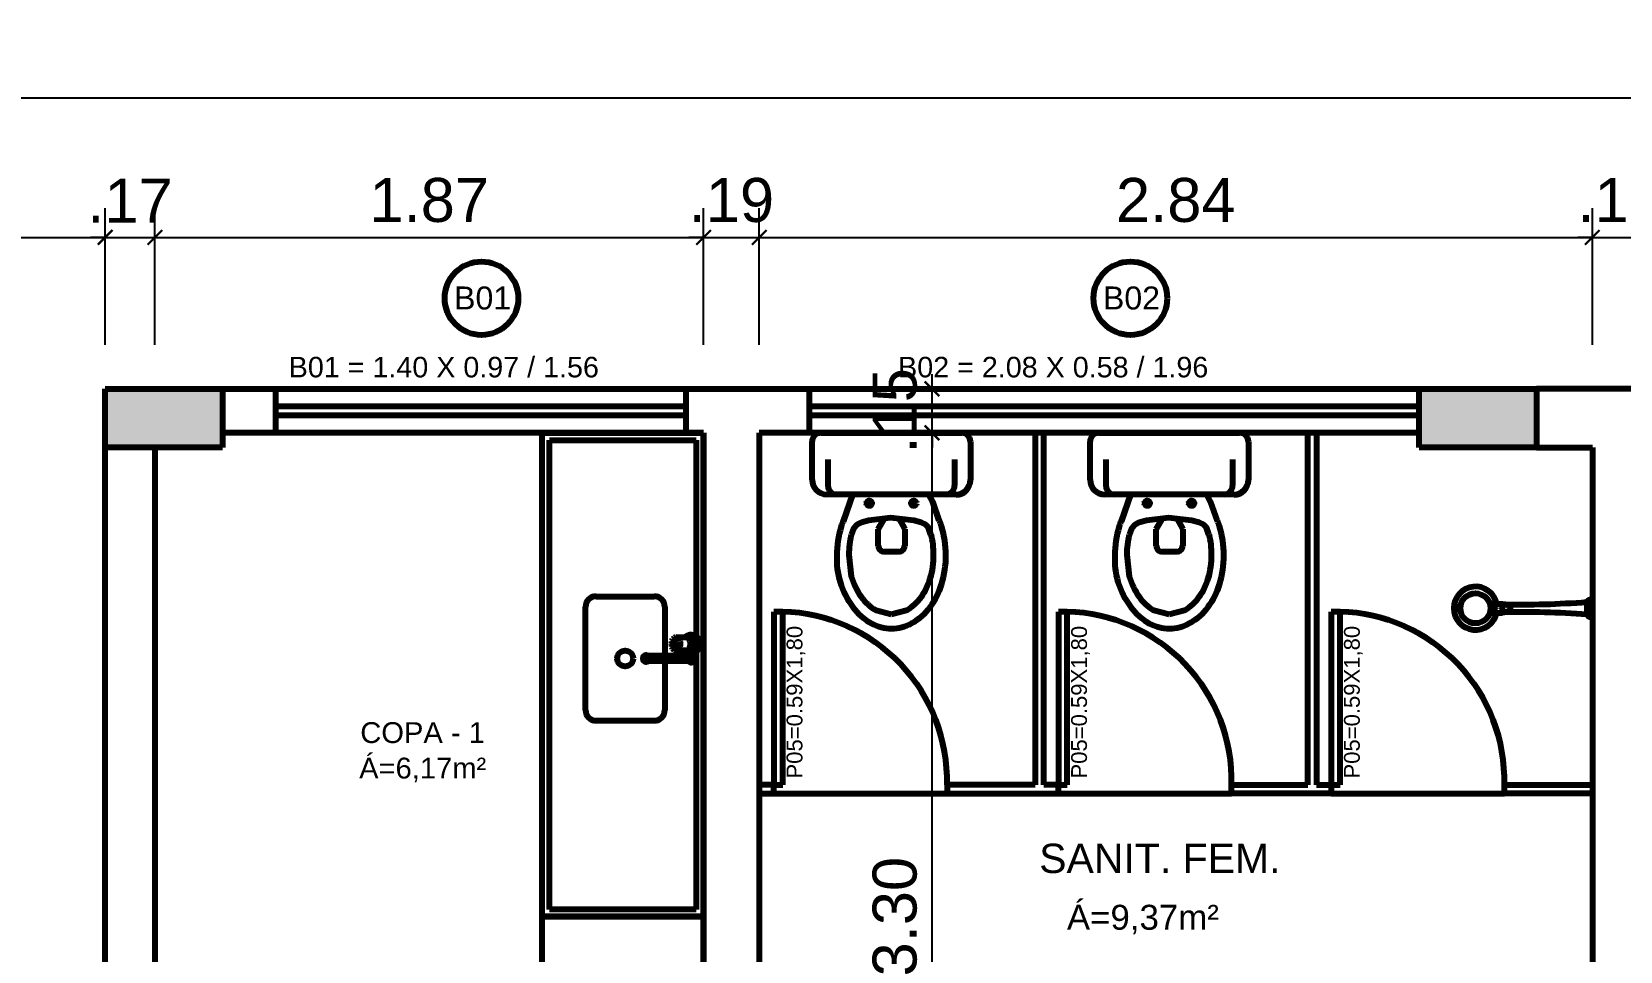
# Model space of a CAD drawing. Header units: metres. Extents: x -15851 to -15710, y 6781 to 6850.
# Drawn here: x -15744.42 to -15739.01, y 6804.25 to 6807.39 of the extents above; entities that cross this region are included whole.
import ezdxf

# ---------------------------------------------------------------- set-up
doc = ezdxf.new("R2010")
doc.units = ezdxf.units.M
doc.layers.add('cota', color=18, linetype='Continuous', lineweight=9)
doc.layers.add('parede', color=8, linetype='Continuous', lineweight=80)
doc.styles.add('AMBI', font='arial.ttf')
doc.styles.add('arial', font='arial.ttf')
doc.dimstyles.new('1-50', dxfattribs={"dimtxt": 0.15, "dimasz": 0.05, "dimexe": 0.1, "dimexo": 0.15, "dimgap": 0.05, "dimtad": 1, "dimzin": 4, "dimdsep": 46, "dimtxsty": 'arial', "dimblk": 'ARCHTICK', "dimcen": 0, "dimdle": 0.08, "dimclrd": 256, "dimclre": 256, "dimclrt": 256, "dimadec": 1, "dimazin": 0, "dimtfac": 1, "dimtix": 1, "dimtmove": 0, "dimatfit": 0, "dimldrblk": 'ARCHTICK', "dimfxl": 1, "dimtolj": 1, "dimarcsym": 0})

# ---------------------------------------------------------------- blocks, each defined once
blk = doc.blocks.new('asdf')
at = {"layer": 'parede'}
h = blk.add_hatch(color=256, dxfattribs=at)
h.paths.add_polyline_path([(-15936.6437, 6790.3875), (-15936.9437, 6790.3875), (-15936.9437, 6789.8875), (-15936.6437, 6789.8875)])
h.paths.add_polyline_path([(-15936.6437, 6796.4875), (-15936.9437, 6796.4875), (-15936.9437, 6795.9875), (-15936.6437, 6795.9875)])
h.paths.add_polyline_path([(-15936.6437, 6802.7175), (-15936.9437, 6802.7175), (-15936.9437, 6802.2175), (-15936.6437, 6802.2175)])
h.paths.add_polyline_path([(-15941.4237, 6802.7175), (-15941.7237, 6802.7175), (-15941.7237, 6802.2175), (-15941.4237, 6802.2175)])
h.paths.add_polyline_path([(-15941.4237, 6796.4875), (-15941.7237, 6796.4875), (-15941.7237, 6795.9875), (-15941.4237, 6795.9875)])
h.paths.add_polyline_path([(-15941.4237, 6790.3875), (-15941.7237, 6790.3875), (-15941.7237, 6789.8875), (-15941.4237, 6789.8875)])
h.paths.add_polyline_path([(-15941.5737, 6787.3375), (-15941.8737, 6787.3375), (-15941.8737, 6787.1375), (-15941.5737, 6787.1375)])
h.paths.add_polyline_path([(-15946.2037, 6787.3375), (-15946.5037, 6787.3375), (-15946.5037, 6787.1375), (-15946.2037, 6787.1375)])
h.paths.add_polyline_path([(-15948.8937, 6787.3375), (-15949.1937, 6787.3375), (-15949.1937, 6787.1375), (-15948.8937, 6787.1375)])
h.paths.add_polyline_path([(-15950.9837, 6790.3875), (-15951.2837, 6790.3875), (-15951.2837, 6789.8875), (-15950.9837, 6789.8875)])
h.paths.add_polyline_path([(-15955.7637, 6790.3875), (-15956.0637, 6790.3875), (-15956.0637, 6790.2375), (-15956.0637, 6789.8875), (-15955.7637, 6789.8875)])
h.paths.add_polyline_path([(-15960.5437, 6790.3875), (-15960.8437, 6790.3875), (-15960.8437, 6789.8875), (-15960.5437, 6789.8875)])
h.paths.add_polyline_path([(-15960.5437, 6796.4875), (-15960.8437, 6796.4875), (-15960.8437, 6795.9875), (-15960.5437, 6795.9875)])
h.paths.add_polyline_path([(-15955.7637, 6796.4875), (-15956.0637, 6796.4875), (-15956.0637, 6795.9875), (-15955.7637, 6795.9875)])
h.paths.add_polyline_path([(-15950.9837, 6796.4875), (-15951.2837, 6796.4875), (-15951.2837, 6795.9875), (-15950.9837, 6795.9875)])
h.paths.add_polyline_path([(-15946.2037, 6796.4875), (-15946.5037, 6796.4875), (-15946.5037, 6795.9875), (-15946.2037, 6795.9875)])
h.paths.add_polyline_path([(-15943.7537, 6800.7375), (-15944.0537, 6800.7375), (-15944.0537, 6800.5375), (-15943.7537, 6800.5375)])
h.paths.add_polyline_path([(-15946.3187, 6802.7175), (-15946.6187, 6802.7175), (-15946.6187, 6802.2175), (-15946.3187, 6802.2175)])
h.paths.add_polyline_path([(-15948.5937, 6800.7375), (-15948.8937, 6800.7375), (-15948.8937, 6800.5375), (-15948.5937, 6800.5375)])
h.paths.add_polyline_path([(-15953.4337, 6800.7375), (-15953.7337, 6800.7375), (-15953.7337, 6800.5375), (-15953.4337, 6800.5375)])
h.paths.add_polyline_path([(-15950.7887, 6802.7175), (-15951.0887, 6802.7175), (-15951.0887, 6802.2175), (-15950.7887, 6802.2175)])
h.paths.add_polyline_path([(-15955.7637, 6802.7175), (-15956.0637, 6802.7175), (-15956.0637, 6802.2175), (-15955.7637, 6802.2175)])
h.paths.add_polyline_path([(-15960.5437, 6802.7175), (-15960.8437, 6802.7175), (-15960.8437, 6802.2175), (-15960.5437, 6802.2175)])
h.paths.add_polyline_path([(-15955.4137, 6806.1675), (-15955.8137, 6806.1675), (-15955.8137, 6805.9675), (-15955.4137, 6805.9675)])
h.paths.add_polyline_path([(-15950.9337, 6806.1675), (-15951.3337, 6806.1675), (-15951.3337, 6805.9675), (-15950.9337, 6805.9675)])
h.paths.add_polyline_path([(-15946.1537, 6806.1675), (-15946.5537, 6806.1675), (-15946.5537, 6805.9675), (-15946.1537, 6805.9675)])
h.paths.add_polyline_path([(-15941.6837, 6806.1675), (-15942.0837, 6806.1675), (-15942.0837, 6805.9675), (-15941.6837, 6805.9675)])
for p, q in [((-15955.8137, 6806.1675), (-15955.4137, 6806.1675)), ((-15955.8137, 6805.9675), (-15955.8137, 6806.1675)), ((-15955.8137, 6802.7175), (-15955.8137, 6806.1675)), ((-15955.8137, 6806.1675), (-15955.2331, 6806.1675)), ((-15955.4137, 6806.1675), (-15955.4137, 6805.9675)), ((-15955.2331, 6806.1675), (-15953.8331, 6806.1675)), ((-15955.2331, 6806.1675), (-15955.2331, 6806.0175)), ((-15953.8331, 6806.0175), (-15953.8331, 6806.1675)), ((-15953.8331, 6806.1675), (-15953.8331, 6806.1675)), ((-15953.8331, 6806.1675), (-15953.4137, 6806.1675)), ((-15953.4137, 6806.1675), (-15951.3337, 6806.1675)), ((-15953.4137, 6806.1675), (-15953.4137, 6806.0175)), ((-15951.3337, 6806.1675), (-15950.9337, 6806.1675)), ((-15951.3337, 6805.9675), (-15951.3337, 6806.1675)), ((-15950.4837, 6806.1675), (-15950.9337, 6806.1675)), ((-15950.9337, 6806.1675), (-15950.9337, 6805.9675)), ((-15950.9337, 6806.1675), (-15950.9337, 6805.9675)), ((-15955.2331, 6806.0175), (-15955.4137, 6806.0175)), ((-15953.8331, 6806.0175), (-15955.2331, 6806.0175)), ((-15953.7737, 6806.0175), (-15953.8331, 6806.0175)), ((-15953.7737, 6802.7175), (-15953.7737, 6806.0175)), ((-15953.4137, 6806.0175), (-15953.5837, 6806.0175)), ((-15953.5837, 6806.0175), (-15953.5837, 6802.7175)), ((-15951.3337, 6806.0175), (-15953.4137, 6806.0175)), ((-15952.6437, 6806.0175), (-15952.6437, 6804.8175)), ((-15952.6137, 6804.8175), (-15952.6137, 6806.0175)), ((-15951.7137, 6804.8175), (-15951.7137, 6806.0175)), ((-15951.6837, 6806.0175), (-15951.6837, 6804.8175)), ((-15955.4137, 6805.9675), (-15955.8137, 6805.9675)), ((-15955.6437, 6805.9675), (-15955.6437, 6802.7175)), ((-15950.9337, 6805.9675), (-15951.3337, 6805.9675)), ((-15950.9337, 6805.9675), (-15950.7437, 6805.9675)), ((-15950.7437, 6805.9675), (-15950.7437, 6802.7175)), ((-15951.091, 6805.4257), (-15951.0827, 6805.4257)), ((-15951.091, 6805.4233), (-15951.0827, 6805.4233)), ((-15951.091, 6805.4154), (-15951.0827, 6805.4154)), ((-15951.091, 6805.4154), (-15951.0827, 6805.4154)), ((-15951.091, 6805.413), (-15951.0827, 6805.413)), ((-15951.087, 6805.4312), (-15951.087, 6805.4257)), ((-15951.087, 6805.413), (-15951.087, 6805.4071)), ((-15951.0835, 6805.4331), (-15951.0835, 6805.4257)), ((-15951.0835, 6805.413), (-15951.0835, 6805.4052)), ((-15951.0827, 6805.4257), (-15951.0827, 6805.413)), ((-15951.0827, 6805.4205), (-15951.0709, 6805.4205)), ((-15951.0827, 6805.4182), (-15951.0709, 6805.4182)), ((-15951.0764, 6805.4205), (-15951.0764, 6805.4347)), ((-15951.0764, 6805.404), (-15951.0764, 6805.4182)), ((-15951.0709, 6805.4205), (-15951.0709, 6805.4182)), ((-15951.0496, 6805.4059), (-15951.0496, 6805.4327)), ((-15950.7622, 6805.4406), (-15950.7622, 6805.3977)), ((-15950.7437, 6805.3873), (-15950.7437, 6805.4514)), ((-15953.5037, 6805.4075), (-15953.5337, 6805.4075)), ((-15953.5337, 6805.4075), (-15953.5337, 6804.8175)), ((-15953.5037, 6804.8175), (-15953.5037, 6805.4075)), ((-15952.5337, 6805.4075), (-15952.5637, 6805.4075)), ((-15952.5637, 6805.4075), (-15952.5637, 6804.8175)), ((-15952.5337, 6804.8175), (-15952.5337, 6805.4075)), ((-15951.6037, 6805.4075), (-15951.6337, 6805.4075)), ((-15951.6337, 6805.4075), (-15951.6337, 6804.8175)), ((-15951.6037, 6804.8175), (-15951.6037, 6805.4075)), ((-15953.5337, 6804.8175), (-15953.5837, 6804.8175)), ((-15953.5337, 6804.7875), (-15953.5337, 6804.8175)), ((-15953.5337, 6804.8175), (-15953.5037, 6804.8175)), ((-15952.6437, 6804.8175), (-15952.9437, 6804.8175)), ((-15952.9437, 6804.8175), (-15952.9437, 6804.7875)), ((-15952.5637, 6804.8175), (-15952.6137, 6804.8175)), ((-15952.5637, 6804.8175), (-15952.5337, 6804.8175)), ((-15952.5637, 6804.7875), (-15952.5637, 6804.8175)), ((-15951.9737, 6804.7875), (-15951.9737, 6804.8175)), ((-15951.9737, 6804.8175), (-15951.7137, 6804.8175)), ((-15951.6837, 6804.8175), (-15951.6337, 6804.8175)), ((-15951.6337, 6804.8175), (-15951.6037, 6804.8175)), ((-15951.6337, 6804.8175), (-15951.6337, 6804.7875)), ((-15951.0437, 6804.7875), (-15951.0437, 6804.8175)), ((-15951.0437, 6804.8175), (-15950.7437, 6804.8175)), ((-15953.5837, 6804.7875), (-15953.5337, 6804.7875)), ((-15953.5337, 6804.7875), (-15952.9437, 6804.7875)), ((-15952.9437, 6804.7875), (-15952.5637, 6804.7875)), ((-15952.5637, 6804.7875), (-15951.9737, 6804.7875)), ((-15951.6337, 6804.7875), (-15951.9737, 6804.7875)), ((-15951.6337, 6804.7875), (-15951.0437, 6804.7875)), ((-15950.7437, 6804.7875), (-15951.0437, 6804.7875))]:
    blk.add_line(p, q, dxfattribs=at)
at = {"layer": 'parede', "linetype": 'ByBlock', "ltscale": 0.15}
for p, q in [((-15953.8331, 6806.1075), (-15955.2331, 6806.1075)), ((-15955.2331, 6806.1075), (-15955.2331, 6806.0775)), ((-15955.2331, 6806.0775), (-15953.8331, 6806.0775)), ((-15953.8331, 6806.0775), (-15953.8331, 6806.1075)), ((-15951.3337, 6806.1075), (-15953.4137, 6806.1075)), ((-15953.4137, 6806.1075), (-15953.4137, 6806.0775)), ((-15953.4137, 6806.0775), (-15951.3337, 6806.0775)), ((-15951.3337, 6806.0775), (-15951.3337, 6806.1075))]:
    blk.add_line(p, q, dxfattribs=at)
at = {"layer": 'parede', "ltscale": 0.2}
for p, q in [((-15954.3237, 6804.3675), (-15954.3237, 6806.0175)), ((-15954.3237, 6806.0175), (-15953.7737, 6806.0175)), ((-15953.7737, 6806.0175), (-15953.7737, 6804.3675)), ((-15954.2987, 6804.3925), (-15954.2987, 6805.9925)), ((-15954.2987, 6805.9925), (-15953.7987, 6805.9925)), ((-15953.7987, 6805.9925), (-15953.7987, 6804.3925)), ((-15953.7987, 6804.3925), (-15954.2987, 6804.3925)), ((-15954.3237, 6803.4371), (-15954.3237, 6804.3675)), ((-15954.3237, 6804.3675), (-15953.7737, 6804.3675)), ((-15953.7737, 6804.3675), (-15954.3237, 6804.3675)), ((-15953.7737, 6804.3675), (-15953.7737, 6803.4371))]:
    blk.add_line(p, q, dxfattribs=at)
at = {"layer": 'parede', "linetype": 'Continuous'}
for p, q in [((-15953.3737, 6806.0175), (-15952.8937, 6806.0175)), ((-15952.4261, 6806.0175), (-15951.9461, 6806.0175)), ((-15953.4037, 6805.8575), (-15953.4037, 6805.9875)), ((-15952.8637, 6805.9875), (-15952.8637, 6805.8575)), ((-15952.4561, 6805.8575), (-15952.4561, 6805.9875)), ((-15951.9161, 6805.9875), (-15951.9161, 6805.8575)), ((-15953.3496, 6805.9266), (-15953.3496, 6805.8375)), ((-15952.9178, 6805.9266), (-15952.9178, 6805.8375)), ((-15952.402, 6805.9266), (-15952.402, 6805.8375)), ((-15951.9703, 6805.9266), (-15951.9703, 6805.8375)), ((-15952.9137, 6805.8075), (-15953.3537, 6805.8075)), ((-15951.9661, 6805.8075), (-15952.4061, 6805.8075)), ((-15953.1778, 6805.6889), (-15953.1583, 6805.7243)), ((-15953.1778, 6805.6319), (-15953.1778, 6805.6889)), ((-15953.1069, 6805.7242), (-15953.0878, 6805.6889)), ((-15953.0878, 6805.6889), (-15953.0879, 6805.6319)), ((-15952.2303, 6805.6889), (-15952.2107, 6805.7243)), ((-15952.2303, 6805.6319), (-15952.2303, 6805.6889)), ((-15952.1594, 6805.7242), (-15952.1403, 6805.6889)), ((-15952.1403, 6805.6889), (-15952.1403, 6805.6319)), ((-15953.1079, 6805.6119), (-15953.1578, 6805.6119)), ((-15952.1603, 6805.6119), (-15952.2103, 6805.6119))]:
    blk.add_line(p, q, dxfattribs=at)
at = {"layer": 'parede', "linetype": 'ByBlock', "ltscale": 0.1}
for p, q in [((-15954.176, 6805.0721), (-15954.176, 6805.4237)), ((-15954.14, 6805.4598), (-15953.9416, 6805.4598)), ((-15953.9055, 6805.4237), (-15953.9055, 6805.2569)), ((-15953.8339, 6805.32), (-15953.8678, 6805.32)), ((-15953.8162, 6805.3133), (-15953.8225, 6805.3133)), ((-15953.8162, 6805.2569), (-15953.9694, 6805.2569)), ((-15953.8339, 6805.275), (-15953.8678, 6805.275)), ((-15953.8297, 6805.2569), (-15953.8297, 6805.2757)), ((-15953.8162, 6805.2817), (-15953.8225, 6805.2817)), ((-15953.8026, 6805.2479), (-15953.8026, 6805.2872)), ((-15953.8162, 6805.2389), (-15953.9694, 6805.2389)), ((-15953.9055, 6805.2389), (-15953.9055, 6805.0721)), ((-15954.14, 6805.036), (-15953.9416, 6805.036))]:
    blk.add_line(p, q, dxfattribs=at)
at = {"layer": 'parede', "linetype": 'Continuous'}
for points in [[(-15952.9705, 6805.7189), (-15952.9925, 6805.782), (-15953.0055, 6805.8068), (-15953.2655, 6805.8068), (-15953.2962, 6805.7189), (-15953.2975, 6805.7154)], [(-15952.023, 6805.7189), (-15952.0449, 6805.782), (-15952.058, 6805.8068), (-15952.318, 6805.8068), (-15952.3486, 6805.7189), (-15952.35, 6805.7154)], [(-15952.9987, 6805.6711), (-15953.0063, 6805.6943), (-15953.0172, 6805.7054), (-15953.0319, 6805.7119), (-15953.0572, 6805.7189), (-15953.1363, 6805.7274), (-15953.2102, 6805.7189), (-15953.2356, 6805.7112), (-15953.251, 6805.7035), (-15953.2611, 6805.6928), (-15953.2687, 6805.6711)], [(-15952.0511, 6805.6711), (-15952.0587, 6805.6943), (-15952.0697, 6805.7054), (-15952.0843, 6805.7119), (-15952.1097, 6805.7189), (-15952.1888, 6805.7274), (-15952.2626, 6805.7189), (-15952.2881, 6805.7112), (-15952.3035, 6805.7035), (-15952.3136, 6805.6928), (-15952.3212, 6805.6711)]]:
    blk.add_lwpolyline(points, dxfattribs=at)
for points in [[(-15953.1328, 6805.3489, -0.128642), (-15953.2005, 6805.3665, -0.106299), (-15953.2636, 6805.4221, -0.084945), (-15953.3072, 6805.5084, -0.089952), (-15953.3181, 6805.5992, -0.074253), (-15953.3035, 6805.6981, -0.021192), (-15953.2962, 6805.7189, -0.106299)], [(-15952.9705, 6805.7189, -0.020611), (-15952.9634, 6805.6987, -0.074253), (-15952.9485, 6805.5998, -0.074253), (-15952.9631, 6805.5008, -0.084945), (-15953.0023, 6805.4225, -0.106299), (-15953.0653, 6805.3667, -0.128642), (-15953.1328, 6805.3489, -0.128642)], [(-15952.1853, 6805.3489, -0.128642), (-15952.2529, 6805.3665, -0.106299), (-15952.3161, 6805.4221, -0.084945), (-15952.3597, 6805.5084, -0.089952), (-15952.3705, 6805.5992, -0.074253), (-15952.3559, 6805.6981, -0.021192), (-15952.3486, 6805.7189, -0.106299)], [(-15952.023, 6805.7189, -0.020611), (-15952.0159, 6805.6987, -0.074253), (-15952.0009, 6805.5998, -0.074253), (-15952.0155, 6805.5008, -0.084945), (-15952.0547, 6805.4225, -0.106299), (-15952.1177, 6805.3667, -0.128642), (-15952.1853, 6805.3489, -0.128642)], [(-15953.1337, 6805.3974), (-15953.1857, 6805.4116, -0.106817), (-15953.2351, 6805.4573, -0.082468), (-15953.2689, 6805.5275), (-15953.2771, 6805.6017, -0.060521), (-15953.2687, 6805.6711, -0.04535)], [(-15952.9987, 6805.6711, -0.060521), (-15952.9903, 6805.6017, -0.070874), (-15953.0018, 6805.5207, -0.082468), (-15953.0323, 6805.4573, -0.106817), (-15953.0817, 6805.4116), (-15953.1337, 6805.3974)], [(-15952.1861, 6805.3974), (-15952.2382, 6805.4116, -0.106817), (-15952.2876, 6805.4573, -0.082468), (-15952.3213, 6805.5275), (-15952.3296, 6805.6017, -0.060521), (-15952.3212, 6805.6711, -0.04535)], [(-15952.0511, 6805.6711, -0.060521), (-15952.0427, 6805.6017, -0.070874), (-15952.0542, 6805.5207, -0.082468), (-15952.0847, 6805.4573, -0.106817), (-15952.1341, 6805.4116), (-15952.1861, 6805.3974)]]:
    blk.add_lwpolyline(points, format="xyb", dxfattribs=at)
at = {"layer": 'parede'}
for points in [[(-15951.1954, 6805.4237), (-15951.1998, 6805.4237), (-15951.2021, 6805.4217), (-15951.2021, 6805.4217), (-15951.2021, 6805.417), (-15951.1998, 6805.4146), (-15951.1998, 6805.4146), (-15951.1954, 6805.4146)], [(-15951.1931, 6805.4253), (-15951.1954, 6805.4237), (-15951.1954, 6805.4237)], [(-15951.1931, 6805.413), (-15951.1954, 6805.4146), (-15951.1954, 6805.4146)], [(-15951.0922, 6805.4312), (-15951.087, 6805.4312), (-15951.087, 6805.4324), (-15951.0862, 6805.4331), (-15951.0862, 6805.4331), (-15951.0835, 6805.4331), (-15951.0835, 6805.4351), (-15951.0827, 6805.4359), (-15951.0827, 6805.4359), (-15951.0772, 6805.4359), (-15951.0764, 6805.4351), (-15951.0764, 6805.4351), (-15951.0764, 6805.4347), (-15951.0516, 6805.4347), (-15951.0496, 6805.4327), (-15951.0496, 6805.4327), (-15951.0496, 6805.4327)], [(-15951.0496, 6805.4059), (-15951.0484, 6805.4059), (-15951.0472, 6805.4059), (-15951.0456, 6805.4059), (-15951.0445, 6805.4059), (-15951.0433, 6805.4063), (-15951.0417, 6805.4063), (-15951.0401, 6805.4067), (-15951.0385, 6805.4067), (-15951.037, 6805.4071), (-15951.035, 6805.4079), (-15951.033, 6805.4083), (-15951.0311, 6805.4095), (-15951.0291, 6805.4103), (-15951.0267, 6805.4119), (-15951.0248, 6805.4134), (-15951.0232, 6805.4158), (-15951.0224, 6805.4182), (-15951.0224, 6805.4205), (-15951.0232, 6805.4229), (-15951.0248, 6805.4249), (-15951.0267, 6805.4264), (-15951.0291, 6805.428), (-15951.0311, 6805.4292), (-15951.033, 6805.43), (-15951.035, 6805.4304), (-15951.037, 6805.4312), (-15951.0385, 6805.4316), (-15951.0401, 6805.432), (-15951.0417, 6805.432), (-15951.0433, 6805.4324), (-15951.0445, 6805.4324), (-15951.0456, 6805.4324), (-15951.0472, 6805.4324), (-15951.0484, 6805.4327), (-15951.0496, 6805.4327)], [(-15951.0922, 6805.4071), (-15951.087, 6805.4071), (-15951.087, 6805.4059), (-15951.0862, 6805.4052), (-15951.0862, 6805.4052), (-15951.0835, 6805.4052), (-15951.0835, 6805.4032), (-15951.0827, 6805.4024), (-15951.0827, 6805.4024), (-15951.0772, 6805.4024), (-15951.0764, 6805.4032), (-15951.0764, 6805.4032), (-15951.0764, 6805.404), (-15951.0516, 6805.404), (-15951.0496, 6805.4059), (-15951.0496, 6805.4059)]]:
    blk.add_lwpolyline(points, dxfattribs=at)
for centre, radius in [((-15954.5306, 6806.4764), 0.1254), ((-15952.3186, 6806.4764), 0.1254), ((-15951.1422, 6805.4193), 0.0514), ((-15950.7532, 6805.4193), 0.0079), ((-15950.7532, 6805.4193), 0.00644)]:
    blk.add_circle(centre, radius, dxfattribs=at)
at = {"layer": 'parede', "linetype": 'Continuous'}
for centre in [(-15953.2085, 6805.7774), (-15953.0572, 6805.7774), (-15952.2609, 6805.7774), (-15952.1097, 6805.7774)]:
    blk.add_circle(centre, 0.00912, dxfattribs=at)
at = {"layer": 'parede', "linetype": 'ByBlock'}
blk.add_circle((-15954.0408, 6805.2479), 0.0271, dxfattribs=at)
at = {"layer": 'parede', "linetype": 'Continuous'}
for centre, radius, start, end in [((-15953.3737, 6805.9875), 0.03, 90, 180), ((-15952.8937, 6805.9875), 0.03, 0, 90), ((-15952.4261, 6805.9875), 0.03, 90, 180), ((-15951.9461, 6805.9875), 0.03, 0, 90), ((-15953.3537, 6805.8575), 0.05, 180, 270), ((-15952.9137, 6805.8575), 0.05, 270, 0), ((-15952.9137, 6805.856), 0.05, 270, 0), ((-15952.4061, 6805.8575), 0.05, 180, 270), ((-15951.9661, 6805.8575), 0.05, 270, 0), ((-15951.9661, 6805.856), 0.05, 270, 0), ((-15953.3196, 6805.8375), 0.03, 180, 270), ((-15952.9478, 6805.8375), 0.03, 270, 0), ((-15952.372, 6805.8375), 0.03, 180, 270), ((-15952.0003, 6805.8375), 0.03, 270, 0), ((-15953.1578, 6805.6319), 0.02, 180, 270), ((-15953.1079, 6805.6319), 0.02, 270, 359.9631), ((-15952.2103, 6805.6319), 0.02, 180, 270), ((-15952.1603, 6805.6319), 0.02, 270, 359.9631)]:
    blk.add_arc(centre, radius, start, end, dxfattribs=at)
at = {"layer": 'parede'}
for centre, radius, start, end in [((-15951.1422, 6805.4193), 0.0739, 12.115, 347.8852), ((-15950.9905, 6808.4617), 3.0297, 268.882, 274.3179), ((-15950.7429, 6805.4288), 0.0226, 91.995, 148.143), ((-15953.5187, 6804.8325), 0.5752, 358.5057, 88.5057), ((-15952.5487, 6804.8325), 0.5752, 358.5057, 88.5057), ((-15951.6187, 6804.8325), 0.5752, 358.5057, 88.5057), ((-15950.9905, 6802.3766), 3.0297, 85.682, 91.118), ((-15950.7429, 6805.4099), 0.0226, 211.857, 268.005)]:
    blk.add_arc(centre, radius, start, end, dxfattribs=at)
at = {"layer": 'parede', "linetype": 'ByBlock', "ltscale": 0.1}
for centre, radius, start, end in [((-15954.14, 6805.4237), 0.0361, 90, 180), ((-15953.9416, 6805.4237), 0.0361, 0, 90), ((-15953.8519, 6805.2975), 0.0318, 163.6751, 180), ((-15953.8597, 6805.2998), 0.0237, 144.7356, 163.6751), ((-15953.8646, 6805.3033), 0.0176, 120.3612, 144.7356), ((-15953.8678, 6805.3086), 0.0115, 90, 120.3612), ((-15953.8678, 6805.3086), 0.0115, 59.6388, 90), ((-15953.8709, 6805.3033), 0.0176, 35.2644, 59.6388), ((-15953.8758, 6805.2998), 0.0237, 16.3249, 35.2644), ((-15953.8836, 6805.2975), 0.0318, 0, 16.3249), ((-15953.8339, 6805.3086), 0.0115, 59.6388, 90), ((-15953.837, 6805.3033), 0.0176, 35.2644, 59.6388), ((-15953.8419, 6805.2998), 0.0237, 16.3249, 35.2644), ((-15953.8497, 6805.2975), 0.0318, 0, 16.3249), ((-15953.8162, 6805.2975), 0.0158, 335.38, 90), ((-15953.9694, 6805.2479), 0.00902, 89.9999, 269.9999), ((-15953.8519, 6805.2975), 0.0318, 180, 196.3249), ((-15953.8597, 6805.2952), 0.0237, 196.3249, 215.2644), ((-15953.8646, 6805.2917), 0.0176, 215.2644, 239.6388), ((-15953.8678, 6805.2864), 0.0115, 239.6388, 270), ((-15953.8678, 6805.2864), 0.0115, 270, 300.3612), ((-15953.8709, 6805.2917), 0.0176, 300.3612, 324.7356), ((-15953.8758, 6805.2952), 0.0237, 324.7356, 343.6751), ((-15953.8836, 6805.2975), 0.0318, 343.6751, 0), ((-15953.8339, 6805.2864), 0.0115, 270, 300.3612), ((-15953.837, 6805.2917), 0.0176, 300.3612, 324.7356), ((-15953.8419, 6805.2952), 0.0237, 324.7356, 343.6751), ((-15953.8497, 6805.2975), 0.0318, 343.6751, 0), ((-15953.8162, 6805.2975), 0.0158, 270, 328.9973), ((-15953.8162, 6805.2479), 0.00902, 269.9998, 89.9998), ((-15953.7936, 6805.2872), 0.00902, 155.38, 180), ((-15954.14, 6805.0721), 0.0361, 180, 270), ((-15953.9416, 6805.0721), 0.0361, 270, 0)]:
    blk.add_arc(centre, radius, start, end, dxfattribs=at)
at = {"layer": 'parede', "linetype": 'ByBlock'}
for centre, radius, start, end in [((-15953.8721, 6805.2982), 0.0071, 144.7356, 163.6751), ((-15953.8736, 6805.2992), 0.00529, 120.3612, 144.7356), ((-15953.8745, 6805.3008), 0.00344, 90, 120.3612), ((-15953.8745, 6805.3008), 0.00344, 59.6388, 90), ((-15953.8755, 6805.2992), 0.00529, 35.2644, 59.6388), ((-15953.8769, 6805.2982), 0.0071, 16.3249, 35.2644), ((-15953.8162, 6805.2975), 0.0316, 295.3769, 134.4153), ((-15953.9694, 6805.2479), 0.0113, 53.1301, 306.8699), ((-15953.8698, 6805.2975), 0.00953, 163.6751, 180), ((-15953.8698, 6805.2975), 0.00953, 180, 196.3249), ((-15953.8721, 6805.2968), 0.0071, 196.3249, 215.2644), ((-15953.8736, 6805.2958), 0.00529, 215.2644, 239.6388), ((-15953.8745, 6805.2942), 0.00344, 239.6388, 270), ((-15953.8745, 6805.2942), 0.00344, 270, 300.3612), ((-15953.8755, 6805.2958), 0.00529, 300.3612, 324.7356), ((-15953.8769, 6805.2968), 0.0071, 324.7356, 343.6751), ((-15953.8793, 6805.2975), 0.00953, 0, 16.3249), ((-15953.8793, 6805.2975), 0.00953, 343.6751, 0), ((-15953.8162, 6805.2975), 0.0316, 225.5847, 244.6231), ((-15953.8162, 6805.2479), 0.0135, 221.8103, 138.1897)]:
    blk.add_arc(centre, radius, start, end, dxfattribs=at)
at = {"layer": 'parede', "style": 'AMBI'}
for s, height, rotation, p in [('B01', 0.07833, 360, (-15954.6241, 6806.4382)), ('B02', 0.07833, 360, (-15952.4122, 6806.4382)), ('P05=0.59X1,80', 0.053839, 90, (-15953.4366, 6804.8386)), ('P05=0.59X1,80', 0.053839, 90, (-15952.4666, 6804.8386)), ('P05=0.59X1,80', 0.053839, 90, (-15951.5366, 6804.8386))]:
    blk.add_text(s, height=height, rotation=rotation, dxfattribs=at).set_placement(p)
for s, height, p in [('B01 = 1.40 X 0.97 / 1.56', 0.07, (-15955.1877, 6806.2066)), ('B02 = 2.08 X 0.58 / 1.96', 0.07, (-15953.1103, 6806.2066)), ('COPA - 1', 0.07109, (-15954.9438, 6804.9596)), ('Á=6,17m²', 0.07109, (-15954.9477, 6804.8387)), ('SANIT. FEM.', 0.1, (-15952.6294, 6804.5164)), ('Á=9,37m²', 0.085, (-15952.535, 6804.3229))]:
    blk.add_text(s, height=height, dxfattribs=at).set_placement(p)
blk = doc.blocks.new('_ArchTick')
at = {"color": 0, "linetype": 'ByBlock', "const_width": 0.15}
blk.add_lwpolyline([(-0.5, -0.5), (0.5, 0.5)], dxfattribs=at)
blk = doc.blocks.new('*D290')
at = {"layer": 'cota', "lineweight": -2, "transparency": 16777216}
for p, q in [((-15749.0311, 6806.3175), (-15749.0311, 6806.784)), ((-15744.1711, 6806.3175), (-15744.1711, 6806.784)), ((-15749.1111, 6806.684), (-15744.0911, 6806.684))]:
    blk.add_line(p, q, dxfattribs=at)
at = {"layer": 'Defpoints', "color": 0, "transparency": 16777216}
for p in [(-15744.1711, 6806.684), (-15749.0311, 6806.1675), (-15744.1711, 6806.1675)]:
    blk.add_point(p, dxfattribs=at)
at = {"layer": 'cota', "lineweight": -2, "transparency": 16777216, "xscale": 0.05, "yscale": 0.05, "zscale": 0.05, "rotation": 180}
blk.add_blockref('_ArchTick', (-15749.0311, 6806.684), dxfattribs=at)
at = {"layer": 'cota', "lineweight": -2, "transparency": 16777216, "xscale": 0.05, "yscale": 0.05, "zscale": 0.05}
blk.add_blockref('_ArchTick', (-15744.1711, 6806.684), dxfattribs=at)
at = {"layer": 'cota', "transparency": 16777216, "insert": (-15746.6011, 6806.8106), "char_height": 0.15, "attachment_point": 5, "style": 'arial'}
blk.add_mtext('\\A1;4.86', dxfattribs=at)
blk = doc.blocks.new('*D291')
at = {"layer": 'cota', "lineweight": -2, "transparency": 16777216}
for p, q in [((-15744.1711, 6806.3175), (-15744.1711, 6806.784)), ((-15744.0011, 6806.3175), (-15744.0011, 6806.784)), ((-15744.1711, 6806.684), (-15744.2211, 6806.684)), ((-15744.1711, 6806.684), (-15744.0011, 6806.684)), ((-15744.0011, 6806.684), (-15743.9511, 6806.684))]:
    blk.add_line(p, q, dxfattribs=at)
at = {"layer": 'Defpoints', "color": 0, "transparency": 16777216}
for p in [(-15744.0011, 6806.684), (-15744.1711, 6806.1675), (-15744.0011, 6806.1675)]:
    blk.add_point(p, dxfattribs=at)
at = {"layer": 'cota', "lineweight": -2, "transparency": 16777216, "xscale": 0.05, "yscale": 0.05, "zscale": 0.05}
blk.add_blockref('_ArchTick', (-15744.1711, 6806.684), dxfattribs=at)
at = {"layer": 'cota', "lineweight": -2, "transparency": 16777216, "xscale": 0.05, "yscale": 0.05, "zscale": 0.05, "rotation": 180}
blk.add_blockref('_ArchTick', (-15744.0011, 6806.684), dxfattribs=at)
at = {"layer": 'cota', "transparency": 16777216, "insert": (-15744.0861, 6806.8093), "char_height": 0.15, "attachment_point": 5, "style": 'arial'}
blk.add_mtext('\\A1;.17', dxfattribs=at)
blk = doc.blocks.new('*D292')
at = {"layer": 'cota', "lineweight": -2, "transparency": 16777216}
for p, q in [((-15744.0011, 6806.3175), (-15744.0011, 6806.784)), ((-15742.1311, 6806.3175), (-15742.1311, 6806.784)), ((-15744.0811, 6806.684), (-15742.0511, 6806.684))]:
    blk.add_line(p, q, dxfattribs=at)
at = {"layer": 'Defpoints', "color": 0, "transparency": 16777216}
for p in [(-15742.1311, 6806.684), (-15744.0011, 6806.1675), (-15742.1311, 6806.1675)]:
    blk.add_point(p, dxfattribs=at)
at = {"layer": 'cota', "lineweight": -2, "transparency": 16777216, "xscale": 0.05, "yscale": 0.05, "zscale": 0.05, "rotation": 180}
blk.add_blockref('_ArchTick', (-15744.0011, 6806.684), dxfattribs=at)
at = {"layer": 'cota', "lineweight": -2, "transparency": 16777216, "xscale": 0.05, "yscale": 0.05, "zscale": 0.05}
blk.add_blockref('_ArchTick', (-15742.1311, 6806.684), dxfattribs=at)
at = {"layer": 'cota', "transparency": 16777216, "insert": (-15743.0661, 6806.8106), "char_height": 0.15, "attachment_point": 5, "style": 'arial'}
blk.add_mtext('\\A1;1.87', dxfattribs=at)
blk = doc.blocks.new('*D293')
at = {"layer": 'cota', "lineweight": -2, "transparency": 16777216}
for p, q in [((-15742.1311, 6806.3175), (-15742.1311, 6806.784)), ((-15741.9411, 6806.3175), (-15741.9411, 6806.784)), ((-15742.1311, 6806.684), (-15742.1811, 6806.684)), ((-15742.1311, 6806.684), (-15741.9411, 6806.684)), ((-15741.9411, 6806.684), (-15741.8911, 6806.684))]:
    blk.add_line(p, q, dxfattribs=at)
at = {"layer": 'Defpoints', "color": 0, "transparency": 16777216}
for p in [(-15741.9411, 6806.684), (-15742.1311, 6806.1675), (-15741.9411, 6806.1675)]:
    blk.add_point(p, dxfattribs=at)
at = {"layer": 'cota', "lineweight": -2, "transparency": 16777216, "xscale": 0.05, "yscale": 0.05, "zscale": 0.05}
blk.add_blockref('_ArchTick', (-15742.1311, 6806.684), dxfattribs=at)
at = {"layer": 'cota', "lineweight": -2, "transparency": 16777216, "xscale": 0.05, "yscale": 0.05, "zscale": 0.05, "rotation": 180}
blk.add_blockref('_ArchTick', (-15741.9411, 6806.684), dxfattribs=at)
at = {"layer": 'cota', "transparency": 16777216, "insert": (-15742.0361, 6806.8106), "char_height": 0.15, "attachment_point": 5, "style": 'arial'}
blk.add_mtext('\\A1;.19', dxfattribs=at)
blk = doc.blocks.new('*D294')
at = {"layer": 'cota', "lineweight": -2, "transparency": 16777216}
for p, q in [((-15741.9411, 6806.3175), (-15741.9411, 6806.784)), ((-15739.1011, 6806.3175), (-15739.1011, 6806.784)), ((-15742.0211, 6806.684), (-15739.0211, 6806.684))]:
    blk.add_line(p, q, dxfattribs=at)
at = {"layer": 'Defpoints', "color": 0, "transparency": 16777216}
for p in [(-15739.1011, 6806.684), (-15741.9411, 6806.1675), (-15739.1011, 6806.1675)]:
    blk.add_point(p, dxfattribs=at)
at = {"layer": 'cota', "lineweight": -2, "transparency": 16777216, "xscale": 0.05, "yscale": 0.05, "zscale": 0.05, "rotation": 180}
blk.add_blockref('_ArchTick', (-15741.9411, 6806.684), dxfattribs=at)
at = {"layer": 'cota', "lineweight": -2, "transparency": 16777216, "xscale": 0.05, "yscale": 0.05, "zscale": 0.05}
blk.add_blockref('_ArchTick', (-15739.1011, 6806.684), dxfattribs=at)
at = {"layer": 'cota', "transparency": 16777216, "insert": (-15740.5211, 6806.8106), "char_height": 0.15, "attachment_point": 5, "style": 'arial'}
blk.add_mtext('\\A1;2.84', dxfattribs=at)
blk = doc.blocks.new('*D295')
at = {"layer": 'cota', "lineweight": -2, "transparency": 16777216}
for p, q in [((-15739.1011, 6806.3175), (-15739.1011, 6806.784)), ((-15738.9111, 6806.3175), (-15738.9111, 6806.784)), ((-15739.1011, 6806.684), (-15739.1511, 6806.684)), ((-15739.1011, 6806.684), (-15738.9111, 6806.684)), ((-15738.9111, 6806.684), (-15738.8611, 6806.684))]:
    blk.add_line(p, q, dxfattribs=at)
at = {"layer": 'Defpoints', "color": 0, "transparency": 16777216}
for p in [(-15738.9111, 6806.684), (-15739.1011, 6806.1675), (-15738.9111, 6806.1675)]:
    blk.add_point(p, dxfattribs=at)
at = {"layer": 'cota', "lineweight": -2, "transparency": 16777216, "xscale": 0.05, "yscale": 0.05, "zscale": 0.05}
blk.add_blockref('_ArchTick', (-15739.1011, 6806.684), dxfattribs=at)
at = {"layer": 'cota', "lineweight": -2, "transparency": 16777216, "xscale": 0.05, "yscale": 0.05, "zscale": 0.05, "rotation": 180}
blk.add_blockref('_ArchTick', (-15738.9111, 6806.684), dxfattribs=at)
at = {"layer": 'cota', "transparency": 16777216, "insert": (-15739.0061, 6806.8106), "char_height": 0.15, "attachment_point": 5, "style": 'arial'}
blk.add_mtext('\\A1;.19', dxfattribs=at)
blk = doc.blocks.new('*D306')
at = {"layer": 'cota', "lineweight": -2, "transparency": 16777216}
for p, q in [((-15749.1811, 6806.834), (-15749.1811, 6807.2602)), ((-15725.0211, 6806.834), (-15725.0211, 6807.2602)), ((-15749.2611, 6807.1602), (-15724.9411, 6807.1602))]:
    blk.add_line(p, q, dxfattribs=at)
at = {"layer": 'Defpoints', "color": 0, "transparency": 16777216}
for p in [(-15725.0211, 6807.1602), (-15749.1811, 6806.684), (-15725.0211, 6806.684)]:
    blk.add_point(p, dxfattribs=at)
at = {"layer": 'cota', "lineweight": -2, "transparency": 16777216, "xscale": 0.05, "yscale": 0.05, "zscale": 0.05, "rotation": 180}
blk.add_blockref('_ArchTick', (-15749.1811, 6807.1602), dxfattribs=at)
at = {"layer": 'cota', "lineweight": -2, "transparency": 16777216, "xscale": 0.05, "yscale": 0.05, "zscale": 0.05}
blk.add_blockref('_ArchTick', (-15725.0211, 6807.1602), dxfattribs=at)
at = {"layer": 'cota', "transparency": 16777216, "insert": (-15737.1011, 6807.2868), "char_height": 0.15, "attachment_point": 5, "style": 'arial'}
blk.add_mtext('\\A1;24.16', dxfattribs=at)
blk = doc.blocks.new('*D396')
at = {"layer": 'cota', "lineweight": -2, "transparency": 16777216}
for p, q in [((-15741.3521, 6802.6375), (-15741.3521, 6806.0975)), ((-15741.7911, 6806.0175), (-15741.2521, 6806.0175)), ((-15741.7911, 6802.7175), (-15741.2521, 6802.7175))]:
    blk.add_line(p, q, dxfattribs=at)
at = {"layer": 'Defpoints', "color": 0, "transparency": 16777216}
for p in [(-15741.9411, 6806.0175), (-15741.3521, 6806.0175), (-15741.9411, 6802.7175)]:
    blk.add_point(p, dxfattribs=at)
at = {"layer": 'cota', "lineweight": -2, "transparency": 16777216, "xscale": 0.05, "yscale": 0.05, "zscale": 0.05}
for p, rotation in [((-15741.3521, 6806.0175), 90), ((-15741.3521, 6802.7175), 270)]:
    blk.add_blockref('_ArchTick', p, dxfattribs=dict(at, rotation=rotation))
at = {"layer": 'cota', "transparency": 16777216, "insert": (-15741.4787, 6804.3675), "char_height": 0.15, "attachment_point": 5, "rotation": 90, "style": 'arial'}
blk.add_mtext('\\A1;3.30', dxfattribs=at)
blk = doc.blocks.new('*D397')
at = {"layer": 'cota', "lineweight": -2, "transparency": 16777216}
for p, q in [((-15741.3521, 6806.1675), (-15741.3521, 6806.2175)), ((-15741.6211, 6806.1675), (-15741.2521, 6806.1675)), ((-15741.3521, 6806.0175), (-15741.3521, 6806.1675)), ((-15741.7911, 6806.0175), (-15741.2521, 6806.0175)), ((-15741.3521, 6806.0175), (-15741.3521, 6805.9675))]:
    blk.add_line(p, q, dxfattribs=at)
at = {"layer": 'Defpoints', "color": 0, "transparency": 16777216}
for p in [(-15741.7711, 6806.1675), (-15741.3521, 6806.1675), (-15741.9411, 6806.0175)]:
    blk.add_point(p, dxfattribs=at)
at = {"layer": 'cota', "lineweight": -2, "transparency": 16777216, "xscale": 0.05, "yscale": 0.05, "zscale": 0.05}
for p, rotation in [((-15741.3521, 6806.1675), 270), ((-15741.3521, 6806.0175), 90)]:
    blk.add_blockref('_ArchTick', p, dxfattribs=dict(at, rotation=rotation))
at = {"layer": 'cota', "transparency": 16777216, "insert": (-15741.4787, 6806.0925), "char_height": 0.15, "attachment_point": 5, "rotation": 90, "style": 'arial'}
blk.add_mtext('\\A1;.15', dxfattribs=at)

msp = doc.modelspace()

# ---------------------------------------------------------------- block references
at = {"layer": 'parede'}
msp.add_blockref('asdf', (211.6426, 0), dxfattribs=at)

# ---------------------------------------------------------------- dimensions: what is measured, and where the dimension line sits
at = {"layer": 'cota'}
dim = msp.add_linear_dim(base=(-15725.0211, 6807.1602), p1=(-15749.1811, 6806.684), p2=(-15725.0211, 6806.684), dimstyle='1-50', dxfattribs=at)
dim.commit()
dim.dimension.update_dxf_attribs({"geometry": '*D306', "text_midpoint": (-15737.1011, 6807.2868)})
for base, p1, p2, picture, middle in [((-15744.1711, 6806.684), (-15749.0311, 6806.1675), (-15744.1711, 6806.1675), '*D290', (-15746.6011, 6806.8106)), ((-15744.0011, 6806.684), (-15744.1711, 6806.1675), (-15744.0011, 6806.1675), '*D291', (-15744.0861, 6806.8093)), ((-15742.1311, 6806.684), (-15744.0011, 6806.1675), (-15742.1311, 6806.1675), '*D292', (-15743.0661, 6806.8106)), ((-15741.9411, 6806.684), (-15742.1311, 6806.1675), (-15741.9411, 6806.1675), '*D293', (-15742.0361, 6806.8106)), ((-15739.1011, 6806.684), (-15741.9411, 6806.1675), (-15739.1011, 6806.1675), '*D294', (-15740.5211, 6806.8106)), ((-15738.9111, 6806.684), (-15739.1011, 6806.1675), (-15738.9111, 6806.1675), '*D295', (-15739.0061, 6806.8106))]:
    dim = msp.add_linear_dim(base=base, p1=p1, p2=p2, dimstyle='1-50', override={"dimtmove": 1}, dxfattribs=at)
    dim.commit()
    dim.dimension.update_dxf_attribs({"geometry": picture, "text_midpoint": middle})
for base, p1, p2, picture, middle in [((-15741.3521, 6806.1675), (-15741.9411, 6806.0175), (-15741.7711, 6806.1675), '*D397', (-15741.4787, 6806.0925)), ((-15741.3521, 6806.0175), (-15741.9411, 6802.7175), (-15741.9411, 6806.0175), '*D396', (-15741.4787, 6804.3675))]:
    dim = msp.add_linear_dim(base=base, p1=p1, p2=p2, angle=90, dimstyle='1-50', override={"dimtmove": 1}, dxfattribs=at)
    dim.commit()
    dim.dimension.update_dxf_attribs({"geometry": picture, "text_midpoint": middle})

doc.saveas('drawing.dxf')
